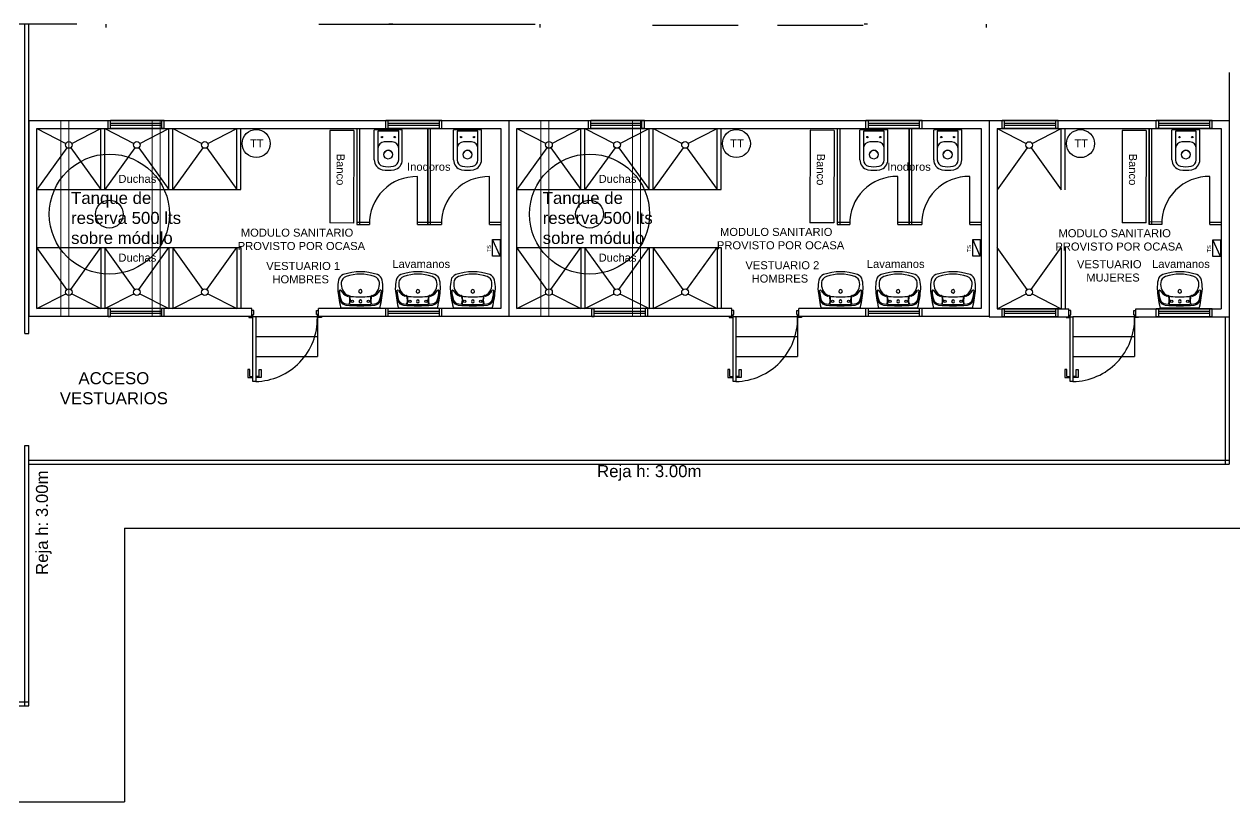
# Model space of a CAD drawing. Header units: millimetres. Extents: x 64 to 660, y 33 to 427.
# Drawn here: x 426.51 to 441.63, y 402.09 to 411.8 of the extents above; entities that cross this region are included whole.
import ezdxf

# ---------------------------------------------------------------- set-up
doc = ezdxf.new("R2010")
doc.units = ezdxf.units.MM
doc.layers.add('Equipamientos OCASA', color=10, linetype='Continuous')
doc.layers.add('IE_Unifilar', color=7, linetype='Continuous', lineweight=20)
doc.styles.add('ARIAL', font='arial.ttf')

# ---------------------------------------------------------------- blocks, each defined once
blk = doc.blocks.new('SS')
at = {"layer": 'Equipamientos OCASA', "color": 252}
for p, q in [((7150.178263, 1860.824726), (7150.178254, 1861.006726)), ((7150.525254, 1861.009742), (7150.181254, 1861.009726)), ((7150.223255, 1860.992728), (7150.223272, 1860.634738)), ((7150.481255, 1860.99474), (7150.225255, 1860.994728)), ((7150.483272, 1860.63475), (7150.483255, 1860.99274)), ((7150.528263, 1860.824742), (7150.528254, 1861.006742)), ((7150.178272, 1860.634736), (7150.178263, 1860.824726)), ((7150.403261, 1860.859736), (7150.303261, 1860.859732)), ((7150.528272, 1860.634752), (7150.528263, 1860.824742))]:
    blk.add_line(p, q, dxfattribs=at)
for centre, radius in [((7150.273258, 1860.91973), 0.0085), ((7150.433258, 1860.919738), 0.0085), ((7150.352231, 1860.700677), 0.055)]:
    blk.add_circle(centre, radius, dxfattribs=at)
for centre, radius, start, end in [((7150.181254, 1861.006726), 0.003, 90.002656, 180.002656), ((7150.225255, 1860.992728), 0.002, 90.002656, 180.002656), ((7150.481255, 1860.99274), 0.002, 0.002656, 90.002656), ((7150.525254, 1861.006742), 0.003, 0.002656, 90.002656), ((7150.303265, 1860.779732), 0.08, 90.002656, 180.002656), ((7150.355908, 1860.698031), 0.057763, 92.621916, 168.396716), ((7150.350629, 1860.698031), 0.057763, 11.608596, 87.383396), ((7150.403265, 1860.779736), 0.08, 0.002656, 90.002656), ((7150.303272, 1860.634742), 0.125, 180.002656, 258.558503), ((7150.303272, 1860.634742), 0.08, 180.002656, 258.558503), ((7150.373669, 1860.699726), 0.075003, 172.396875, 172.746659), ((7150.332868, 1860.699724), 0.075003, 7.258653, 7.608437), ((7150.403272, 1860.634746), 0.08, 281.446809, 0.002656), ((7150.403272, 1860.634746), 0.125, 281.446809, 0.002656), ((7150.35326, 1860.881734), 0.377, 258.558503, 281.446809), ((7150.35326, 1860.881734), 0.332, 258.558503, 281.446809)]:
    blk.add_arc(centre, radius, start, end, dxfattribs=at)
blk = doc.blocks.new('ddwq')
at = {"layer": 'Equipamientos OCASA', "color": 252}
blk.add_line((8196.797676, 1858.808873), (8197.272851, 1858.808873), dxfattribs=at)
blk.add_lwpolyline([(8196.821736, 1859.222202, 0.264015), (8196.763524, 1859.155075, 0.049575), (8196.752763, 1859.046811, 0.038872), (8196.787938, 1858.8166, 0.348533), (8196.797676, 1858.808873), (8197.272851, 1858.808873, 0.348533), (8197.282589, 1858.8166, 0.038872), (8197.317763, 1859.046811, 0.049575), (8197.307003, 1859.155075, 0.264015), (8197.248791, 1859.222202, 0.171738), (8196.821736, 1859.222202)], format="xyb", dxfattribs=at)
for centre in [(8196.935263, 1858.888873), (8197.135263, 1858.888873)]:
    blk.add_circle(centre, 0.014798, dxfattribs=at)
for centre, radius, start, end in [((8197.035263, 1858.618873), 0.64, 70.510363, 109.489637), ((8197.035263, 1858.678873), 0.55, 71.166079, 108.833921), ((8197.302763, 1859.046811), 0.55, 168.647524, 180), ((8196.851763, 1859.137359), 0.09, 109.489637, 168.647525), ((8196.977263, 1859.10615), 0.180861, 174.88905, 203.439443), ((8196.886763, 1859.114244), 0.09, 108.833919, 174.889051), ((8197.183763, 1859.114244), 0.09, 5.110949, 71.166081), ((8197.218763, 1859.137359), 0.09, 11.352475, 70.510363), ((8197.093263, 1859.10615), 0.180861, 336.560557, 5.11095), ((8196.767763, 1859.046811), 0.55, 0, 11.352476), ((8198.248668, 1859.157583), 1.5, 184.235026, 193.139446), ((8197.212475, 1859.038617), 0.45, 182.549214, 198.337609), ((8196.782874, 1859.020091), 0.01, 32.584556, 182.46928), ((8197.212475, 1859.038617), 0.44, 182.46928, 196.443162), ((8196.916183, 1859.108569), 0.15, 213.638262, 259.246789), ((8196.91736, 1859.086526), 0.14, 206.063884, 250.998289), ((8196.939774, 1859.089896), 0.14, 203.439443, 245.333981), ((8196.874766, 1858.962836), 0.009181, 250.998289, 322.205255), ((8196.890806, 1858.950396), 0.011118, 20.44958, 142.205255), ((8196.898109, 1858.953246), 0.002721, 111.238821, 200.496105), ((8196.760676, 1858.901873), 0.144, 343.830698, 20.496098), ((8196.939774, 1859.089896), 0.14, 253.795654, 262.782053), ((8196.760676, 1858.901873), 0.15, 344.34323, 20.449584), ((8197.035263, 1859.843873), 0.9, 262.782053, 277.217947), ((8197.035263, 1859.013873), 0.023, 90, 270), ((8197.035263, 1859.013873), 0.023, 270, 90), ((8197.130753, 1859.089896), 0.14, 277.217947, 286.204346), ((8197.309851, 1858.901873), 0.15, 159.550416, 195.65677), ((8197.309851, 1858.901873), 0.144, 159.503902, 196.169302), ((8197.179721, 1858.950396), 0.011118, 37.794745, 159.55042), ((8197.172418, 1858.953246), 0.002721, 339.503895, 68.761179), ((8197.154344, 1859.108569), 0.15, 280.753211, 326.361738), ((8197.195761, 1858.962836), 0.009181, 217.794745, 289.001711), ((8197.130753, 1859.089896), 0.14, 294.666019, 336.560557), ((8197.153167, 1859.086526), 0.14, 289.001711, 333.936116), ((8197.287653, 1859.020091), 0.01, 357.53072, 147.415444), ((8196.858052, 1859.038617), 0.44, 343.556838, 357.53072), ((8195.821859, 1859.157583), 1.5, 346.860554, 355.764974), ((8196.858052, 1859.038617), 0.45, 341.662391, 357.450786), ((8196.861263, 1858.92221), 0.08, 198.33761, 264.513893), ((8196.797676, 1858.818873), 0.01, 193.139446, 270), ((8196.867198, 1858.936714), 0.08, 196.443162, 264.657397), ((8197.035263, 1860.733873), 1.9, 264.513893, 275.486107), ((8197.035263, 1860.733873), 1.885, 264.657397, 275.342603), ((8196.889376, 1858.864557), 0.01, 265.53749, 343.830698), ((8196.895482, 1858.864091), 0.01, 265.72462, 344.34323), ((8197.035263, 1858.888873), 0.0175, 90, 270), ((8197.035263, 1858.888873), 0.0175, 270, 90), ((8197.175045, 1858.864091), 0.01, 195.65677, 274.27538), ((8197.181151, 1858.864557), 0.01, 196.169302, 274.46251), ((8197.203329, 1858.936714), 0.08, 275.342603, 343.556838), ((8197.209263, 1858.92221), 0.08, 275.486107, 341.66239), ((8197.272851, 1858.818873), 0.01, 270, 346.860554)]:
    blk.add_arc(centre, radius, start, end, dxfattribs=at)

msp = doc.modelspace()

# ---------------------------------------------------------------- linework, layer by layer
at = {"linetype": 'Continuous'}
for p, q in [((427.162, 411.801), (413.178, 411.801)), ((427.527, 411.801), (427.527, 411.761)), ((430.187, 411.801), (432.887, 411.801)), ((430.192, 411.801), (432.892, 411.801)), ((431.101, 411.801), (431.061, 411.801)), ((431.106, 411.801), (431.066, 411.801)), ((431.111, 411.801), (431.071, 411.801)), ((432.947, 411.801, 0), (432.947, 411.761, 0)), ((437.043, 411.801, 0.002), (437.003, 411.801, 0.002)), ((438.527, 411.801), (438.527, 411.761))]:
    msp.add_line(p, q, dxfattribs=at)
for p, q in [((434.358, 411.788, 0), (435.427, 411.788, 0)), ((435.918, 411.788, 0.002), (436.987, 411.788, 0.002))]:
    msp.add_line(p, q)
at = {"layer": 'Equipamientos OCASA', "color": 160}
for p, q in [((426.513, 407.94, 0.002), (426.513, 411.801, 0.002)), ((426.563, 407.94, 0.002), (426.563, 411.801, 0.002)), ((441.513, 408.148, 0.002), (441.513, 406.307, 0.002)), ((441.563, 408.148, 0.002), (441.563, 406.307, 0.002)), ((426.513, 407.94, 0.002), (426.563, 407.94, 0.002)), ((426.513, 403.29, 0.001), (426.513, 406.539, 0.002)), ((426.513, 406.539, 0.002), (426.563, 406.539, 0.002)), ((426.563, 403.29, 0.001), (426.563, 406.539, 0.002)), ((426.563, 406.357, 0.002), (441.563, 406.357, 0.001)), ((426.563, 406.307, 0.001), (441.563, 406.308, 0.002)), ((414.62, 403.34, 0.001), (426.563, 403.34, 0)), ((414.62, 403.29, 0.001), (426.563, 403.29, 0))]:
    msp.add_line(p, q, dxfattribs=at)
at = {"layer": 'Equipamientos OCASA', "color": 252}
for p, q in [((441.563, 411.2, 0.002), (441.563, 406.307, 0.002)), ((426.663, 410.498, 0.002), (427.026, 410.312, 0.002)), ((427.1, 410.312, 0.002), (427.463, 410.498, 0.002)), ((427.463, 409.735, 0.002), (427.463, 410.498, 0.002)), ((427.513, 409.735, 0.002), (427.513, 410.498, 0.002)), ((427.513, 410.498, 0.002), (427.876, 410.312, 0.002)), ((427.95, 410.312, 0.002), (428.313, 410.498, 0.002)), ((428.313, 409.735, 0.002), (428.313, 410.498, 0.002)), ((428.363, 409.735, 0.002), (428.363, 410.498, 0.002)), ((428.363, 410.498, 0.002), (428.726, 410.312, 0.002)), ((428.8, 410.312, 0.002), (429.163, 410.498, 0.002)), ((429.163, 409.735, 0.002), (429.163, 410.498, 0.002)), ((429.213, 409.735, 0.002), (429.213, 410.498, 0.002)), ((430.326, 410.475, 0.003), (430.323, 409.319, 0.003)), ((430.626, 410.474, 0.003), (430.326, 410.475, 0.003)), ((430.626, 410.474, 0.003), (430.622, 409.318, 0.003)), ((430.663, 410.498, 0.002), (430.663, 409.298, 0.002)), ((430.696, 410.498, 0.002), (430.696, 409.298, 0.002)), ((431.548, 409.299, 0.002), (431.548, 410.499, 0.002)), ((431.548, 410.499, 0.002), (431.548, 409.299, 0.002)), ((431.578, 410.498, 0.002), (431.578, 409.298, 0.002)), ((432.663, 410.498, 0.002), (433.026, 410.312, 0.002)), ((433.1, 410.312, 0.002), (433.463, 410.498, 0.002)), ((433.463, 409.735, 0.002), (433.463, 410.498, 0.002)), ((433.513, 409.735, 0.002), (433.513, 410.498, 0.002)), ((433.513, 410.498, 0.002), (433.876, 410.312, 0.002)), ((433.95, 410.312, 0.002), (434.313, 410.498, 0.002)), ((434.313, 409.735, 0.002), (434.313, 410.498, 0.002)), ((434.363, 409.735, 0.002), (434.363, 410.498, 0.002)), ((434.363, 410.498, 0.002), (434.726, 410.312, 0.002)), ((434.8, 410.312, 0.002), (435.163, 410.498, 0.002)), ((435.163, 409.735, 0.002), (435.163, 410.498, 0.002)), ((435.213, 409.735, 0.002), (435.213, 410.498, 0.002)), ((436.326, 410.476, 0.003), (436.323, 409.32, 0.003)), ((436.626, 410.475, 0.003), (436.326, 410.476, 0.003)), ((436.626, 410.475, 0.003), (436.622, 409.319, 0.003)), ((436.663, 410.499, 0.002), (436.663, 409.299, 0.002)), ((436.696, 410.498, 0.002), (436.696, 409.298, 0.002)), ((437.563, 409.299, 0.002), (437.563, 410.499, 0.002)), ((437.563, 410.499, 0.002), (437.563, 409.299, 0.002)), ((437.593, 410.498, 0.002), (437.593, 409.298, 0.002)), ((438.663, 410.497, 0.002), (439.026, 410.311, 0.002)), ((439.1, 410.311, 0.002), (439.463, 410.497, 0.002)), ((439.463, 409.734, 0.002), (439.463, 410.497, 0.002)), ((439.513, 409.734, 0.002), (439.513, 410.497, 0.002)), ((440.226, 410.475, 0.003), (440.223, 409.319, 0.003)), ((440.526, 410.474, 0.003), (440.226, 410.475, 0.003)), ((440.526, 410.474, 0.003), (440.522, 409.319, 0.003)), ((440.563, 409.298, 0.002), (440.563, 410.498, 0.002)), ((440.563, 410.498, 0.002), (440.563, 409.298, 0.002)), ((440.593, 410.498, 0.002), (440.593, 409.298, 0.002)), ((427.038, 410.259, 0.002), (426.663, 409.735, 0.002)), ((427.087, 410.259, 0.002), (427.463, 409.735, 0.002)), ((427.888, 410.259, 0.002), (427.513, 409.735, 0.002)), ((427.937, 410.259, 0.002), (428.313, 409.735, 0.002)), ((428.738, 410.259, 0.002), (428.363, 409.735, 0.002)), ((428.787, 410.259, 0.002), (429.163, 409.735, 0.002)), ((433.038, 410.259, 0.002), (432.663, 409.735, 0.002)), ((433.087, 410.259, 0.002), (433.463, 409.735, 0.002)), ((433.888, 410.259, 0.002), (433.513, 409.735, 0.002)), ((433.937, 410.259, 0.002), (434.313, 409.735, 0.002)), ((434.738, 410.259, 0.002), (434.363, 409.735, 0.002)), ((434.787, 410.259, 0.002), (435.163, 409.735, 0.002)), ((439.038, 410.258, 0.002), (438.663, 409.734, 0.002)), ((439.087, 410.258, 0.002), (439.463, 409.734, 0.002)), ((431.42, 409.298, 0.002), (431.42, 409.898, 0.002)), ((432.32, 409.298, 0.002), (432.32, 409.898, 0.002)), ((437.42, 409.299, 0.002), (437.42, 409.899, 0.002)), ((438.32, 409.299, 0.002), (438.32, 409.899, 0.002)), ((441.32, 409.298, 0.002), (441.32, 409.898, 0.002)), ((426.663, 409.735, 0.002), (429.213, 409.735, 0.002)), ((432.663, 409.735, 0.002), (435.213, 409.735, 0.002)), ((430.623, 409.318, 0.003), (430.323, 409.319, 0.003)), ((430.663, 409.328, 0.002), (430.82, 409.328, 0.002)), ((430.663, 409.298, 0.002), (430.82, 409.298, 0.002)), ((431.42, 409.328, 0.002), (431.72, 409.328, 0.002)), ((431.42, 409.298, 0.002), (431.563, 409.298, 0.002)), ((431.42, 409.298, 0.002), (431.72, 409.298, 0.002)), ((432.32, 409.328, 0.002), (432.463, 409.328, 0.002)), ((432.32, 409.298, 0.002), (432.463, 409.298, 0.002)), ((432.32, 409.298, 0.002), (432.463, 409.298, 0.002)), ((436.623, 409.319, 0.003), (436.323, 409.32, 0.003)), ((436.663, 409.328, 0.002), (436.82, 409.328, 0.002)), ((436.663, 409.299, 0.002), (436.82, 409.299, 0.002)), ((437.42, 409.328, 0.002), (437.72, 409.328, 0.002)), ((437.42, 409.299, 0.002), (437.72, 409.299, 0.002)), ((438.32, 409.328, 0.002), (438.463, 409.328, 0.002)), ((438.32, 409.299, 0.002), (438.463, 409.299, 0.002)), ((440.523, 409.319, 0.003), (440.223, 409.319, 0.003)), ((440.719, 409.331, 0.002), (440.562, 409.328, 0.002)), ((440.72, 409.301, 0.002), (440.563, 409.298, 0.002)), ((441.32, 409.328, 0.002), (441.463, 409.328, 0.002)), ((441.32, 409.298, 0.002), (441.463, 409.298, 0.002)), ((426.663, 409.013, 0.002), (429.213, 409.013, 0.002)), ((427.038, 408.488, 0.002), (426.663, 409.013, 0.002)), ((427.087, 408.488, 0.002), (427.463, 409.013, 0.002)), ((427.463, 409.013, 0.002), (427.463, 408.249, 0.002)), ((427.513, 409.013, 0.002), (427.513, 408.249, 0.002)), ((427.888, 408.488, 0.002), (427.513, 409.013, 0.002)), ((427.937, 408.488, 0.002), (428.313, 409.013, 0.002)), ((428.313, 409.013, 0.002), (428.313, 408.249, 0.002)), ((428.363, 409.013, 0.002), (428.363, 408.249, 0.002)), ((428.738, 408.488, 0.002), (428.363, 409.013, 0.002)), ((428.787, 408.488, 0.002), (429.163, 409.013, 0.002)), ((429.163, 409.013, 0.002), (429.163, 408.249, 0.002)), ((429.213, 409.013, 0.002), (429.213, 408.249, 0.002)), ((432.452, 408.904, 0.002), (432.359, 409.111, 0.002)), ((432.663, 409.013, 0.002), (435.213, 409.013, 0.002)), ((433.038, 408.488, 0.002), (432.663, 409.013, 0.002)), ((433.087, 408.488, 0.002), (433.463, 409.013, 0.002)), ((433.463, 409.013, 0.002), (433.463, 408.249, 0.002)), ((433.513, 409.013, 0.002), (433.513, 408.249, 0.002)), ((433.888, 408.488, 0.002), (433.513, 409.013, 0.002)), ((433.937, 408.488, 0.002), (434.313, 409.013, 0.002)), ((434.313, 409.013, 0.002), (434.313, 408.249, 0.002)), ((434.363, 409.013, 0.002), (434.363, 408.249, 0.002)), ((434.738, 408.488, 0.002), (434.363, 409.013, 0.002)), ((434.787, 408.488, 0.002), (435.163, 409.013, 0.002)), ((435.163, 409.013, 0.002), (435.163, 408.249, 0.002)), ((435.213, 409.013, 0.002), (435.213, 408.249, 0.002)), ((438.452, 408.904, 0.002), (438.359, 409.111, 0.002)), ((439.038, 408.487, 0.002), (438.663, 409.012, 0.002)), ((439.087, 408.487, 0.002), (439.463, 409.012, 0.002)), ((439.463, 409.012, 0.002), (439.463, 408.248, 0.002)), ((439.513, 409.012, 0.002), (439.513, 408.248, 0.002)), ((441.452, 408.902, 0.002), (441.359, 409.11, 0.002)), ((426.663, 408.249, 0.002), (427.026, 408.435, 0.002)), ((427.1, 408.435, 0.002), (427.463, 408.249, 0.002)), ((427.513, 408.249, 0.002), (427.876, 408.435, 0.002)), ((427.95, 408.435, 0.002), (428.313, 408.249, 0.002)), ((428.363, 408.249, 0.002), (428.726, 408.435, 0.002)), ((428.8, 408.435, 0.002), (429.163, 408.249, 0.002)), ((432.663, 408.249, 0.002), (433.026, 408.435, 0.002)), ((433.1, 408.435, 0.002), (433.463, 408.249, 0.002)), ((433.513, 408.249, 0.002), (433.876, 408.435, 0.002)), ((433.95, 408.435, 0.002), (434.313, 408.249, 0.002)), ((434.363, 408.249, 0.002), (434.726, 408.435, 0.002)), ((434.8, 408.435, 0.002), (435.163, 408.249, 0.002)), ((438.663, 408.248, 0.002), (439.026, 408.434, 0.002)), ((439.1, 408.434, 0.002), (439.463, 408.248, 0.002)), ((429.399, 408.149, 0.002), (430.169, 408.149, 0.002)), ((430.169, 408.157, 0.002), (430.169, 407.649, 0.002)), ((435.399, 408.149, 0.002), (436.169, 408.149, 0.002)), ((436.169, 408.157, 0.002), (436.169, 407.649, 0.002)), ((439.61, 408.15, 0.002), (440.38, 408.15, 0.002)), ((440.38, 408.157, 0.002), (440.38, 407.65, 0.002)), ((429.399, 407.899, 0.002), (430.169, 407.899, 0.002)), ((435.399, 407.899, 0.002), (436.169, 407.899, 0.002)), ((439.61, 407.9, 0.002), (440.38, 407.9, 0.002)), ((429.399, 407.649, 0.002), (430.169, 407.649, 0.002)), ((435.399, 407.649, 0.002), (436.169, 407.649, 0.002)), ((439.61, 407.65, 0.002), (440.38, 407.65, 0.002)), ((438.943, 406.307, 0), (441.563, 406.307, 0.002)), ((427.759, 405.507, 0.001), (427.759, 402.09, 0.001)), ((427.759, 405.507, 0.001), (442.843, 405.507, 0.001)), ((415.87, 402.09, 0.001), (427.759, 402.09, 0))]:
    msp.add_line(p, q, dxfattribs=at)
at = {"layer": 'Equipamientos OCASA'}
for p, q in [((426.563, 410.598, 0.002), (426.563, 408.198, 0.002)), ((426.563, 410.598, 0.002), (432.563, 410.598, 0.002)), ((426.563, 410.598, 0.002), (426.563, 408.149, 0.002)), ((427.555, 410.498, 0.002), (427.555, 410.598, 0.002)), ((427.555, 410.598, 0.002), (427.585, 410.598, 0.002)), ((427.585, 410.498, 0.002), (427.585, 410.598, 0.002)), ((428.225, 410.598, 0.002), (427.585, 410.598, 0.002)), ((428.225, 410.562, 0.002), (427.585, 410.562, 0.002)), ((428.225, 410.537, 0.002), (427.585, 410.537, 0.002)), ((428.225, 410.498, 0.002), (428.225, 410.598, 0.002)), ((428.255, 410.598, 0.002), (428.225, 410.598, 0.002)), ((428.255, 410.498, 0.002), (428.255, 410.598, 0.002)), ((431.024, 410.498, 0.002), (431.024, 410.598, 0.002)), ((431.054, 410.598, 0.002), (431.024, 410.598, 0.002)), ((431.694, 410.598, 0.002), (431.054, 410.598, 0.002)), ((431.054, 410.498, 0.002), (431.054, 410.598, 0.002)), ((431.694, 410.562, 0.002), (431.054, 410.562, 0.002)), ((431.694, 410.538, 0.002), (431.054, 410.538, 0.002)), ((431.694, 410.498, 0.002), (431.694, 410.598, 0.002)), ((431.724, 410.598, 0.002), (431.694, 410.598, 0.002)), ((431.724, 410.498, 0.002), (431.724, 410.598, 0.002)), ((432.563, 410.598, 0.002), (438.563, 410.599, 0.002)), ((432.563, 410.598, 0.002), (432.563, 408.149, 0.002)), ((432.563, 410.598, 0.002), (432.563, 408.149, 0.002)), ((433.555, 410.498, 0.002), (433.555, 410.598, 0.002)), ((433.555, 410.598, 0.002), (433.585, 410.598, 0.002)), ((433.585, 410.498, 0.002), (433.585, 410.598, 0.002)), ((434.225, 410.598, 0.002), (433.585, 410.598, 0.002)), ((434.225, 410.562, 0.002), (433.585, 410.562, 0.002)), ((434.225, 410.537, 0.002), (433.585, 410.537, 0.002)), ((434.225, 410.498, 0.002), (434.225, 410.598, 0.002)), ((434.255, 410.598, 0.002), (434.225, 410.598, 0.002)), ((434.255, 410.498, 0.002), (434.255, 410.598, 0.002)), ((437.024, 410.499, 0.002), (437.024, 410.599, 0.002)), ((437.054, 410.599, 0.002), (437.024, 410.599, 0.002)), ((437.694, 410.599, 0.002), (437.054, 410.599, 0.002)), ((437.054, 410.499, 0.002), (437.054, 410.599, 0.002)), ((437.694, 410.563, 0.002), (437.054, 410.563, 0.002)), ((437.694, 410.538, 0.002), (437.054, 410.538, 0.002)), ((437.694, 410.499, 0.002), (437.694, 410.599, 0.002)), ((437.724, 410.599, 0.002), (437.694, 410.599, 0.002)), ((437.724, 410.499, 0.002), (437.724, 410.599, 0.002)), ((438.563, 410.599, 0.002), (438.563, 408.15, 0.002)), ((438.563, 410.598, 0.002), (441.563, 410.598, 0.002)), ((438.563, 410.598, 0.002), (438.563, 408.148, 0.002)), ((438.724, 410.498, 0.002), (438.724, 410.598, 0.002)), ((438.754, 410.598, 0.002), (438.724, 410.598, 0.002)), ((439.394, 410.598, 0.002), (438.754, 410.598, 0.002)), ((438.754, 410.498, 0.002), (438.754, 410.598, 0.002)), ((439.394, 410.563, 0.002), (438.754, 410.563, 0.002)), ((439.394, 410.538, 0.002), (438.754, 410.538, 0.002)), ((439.394, 410.498, 0.002), (439.394, 410.598, 0.002)), ((439.424, 410.598, 0.002), (439.394, 410.598, 0.002)), ((439.424, 410.498, 0.002), (439.424, 410.598, 0.002)), ((440.651, 410.498, 0.002), (440.651, 410.598, 0.002)), ((440.681, 410.598, 0.002), (440.651, 410.598, 0.002)), ((441.321, 410.598, 0.002), (440.681, 410.598, 0.002)), ((440.681, 410.498, 0.002), (440.681, 410.598, 0.002)), ((441.321, 410.563, 0.002), (440.681, 410.563, 0.002)), ((441.321, 410.538, 0.002), (440.681, 410.538, 0.002)), ((441.321, 410.498, 0.002), (441.321, 410.598, 0.002)), ((441.351, 410.598, 0.002), (441.321, 410.598, 0.002)), ((441.351, 410.498, 0.002), (441.351, 410.598, 0.002)), ((441.563, 410.598, 0.002), (441.563, 408.148, 0.002)), ((426.663, 408.249, 0.002), (426.663, 410.498, 0.002)), ((426.663, 410.498, 0.002), (432.463, 410.498, 0.002)), ((427.555, 410.498, 0.002), (427.585, 410.498, 0.002)), ((428.225, 410.498, 0.002), (427.585, 410.498, 0.002)), ((428.255, 410.498, 0.002), (428.225, 410.498, 0.002)), ((431.694, 410.498, 0.002), (431.054, 410.498, 0.002)), ((432.463, 410.498, 0.002), (432.463, 408.249, 0.002)), ((432.663, 410.498, 0.002), (438.463, 410.499, 0.002)), ((432.663, 408.249, 0.002), (432.663, 410.498, 0.002)), ((433.555, 410.498, 0.002), (433.585, 410.498, 0.002)), ((434.225, 410.498, 0.002), (433.585, 410.498, 0.002)), ((434.255, 410.498, 0.002), (434.225, 410.498, 0.002)), ((437.694, 410.499, 0.002), (437.054, 410.499, 0.002)), ((438.463, 410.499, 0.002), (438.463, 408.25, 0.002)), ((438.663, 410.498, 0.002), (441.463, 410.498, 0.002)), ((438.663, 410.498, 0.002), (438.663, 408.248, 0.002)), ((438.754, 410.498, 0.002), (438.724, 410.498, 0.002)), ((439.394, 410.498, 0.002), (438.754, 410.498, 0.002)), ((439.424, 410.498, 0.002), (439.394, 410.498, 0.002)), ((440.681, 410.498, 0.002), (440.651, 410.498, 0.002)), ((441.321, 410.498, 0.002), (440.681, 410.498, 0.002)), ((441.351, 410.498, 0.002), (441.321, 410.498, 0.002)), ((441.463, 410.498, 0.002), (441.463, 408.248, 0.002)), ((426.563, 408.249, 0.002), (426.563, 408.249, 0.002)), ((429.349, 408.249, 0.002), (426.663, 408.249, 0.002)), ((427.555, 408.149, 0.002), (427.555, 408.249, 0.002)), ((427.555, 408.249, 0.002), (427.585, 408.249, 0.002)), ((427.585, 408.149, 0.002), (427.585, 408.249, 0.002)), ((428.225, 408.249, 0.002), (427.585, 408.249, 0.002)), ((428.225, 408.149, 0.002), (428.225, 408.249, 0.002)), ((428.255, 408.249, 0.002), (428.225, 408.249, 0.002)), ((428.255, 408.149, 0.002), (428.255, 408.249, 0.002)), ((429.349, 408.149, 0.002), (429.349, 408.249, 0.002)), ((432.463, 408.249, 0.002), (430.184, 408.249, 0.002)), ((430.184, 408.149, 0.002), (430.184, 408.249, 0.002)), ((431.024, 408.149, 0.002), (431.024, 408.249, 0.002)), ((431.054, 408.249, 0.002), (431.024, 408.249, 0.002)), ((431.694, 408.249, 0.002), (431.054, 408.249, 0.002)), ((431.054, 408.149, 0.002), (431.054, 408.249, 0.002)), ((431.694, 408.149, 0.002), (431.694, 408.249, 0.002)), ((431.724, 408.249, 0.002), (431.694, 408.249, 0.002)), ((431.724, 408.149, 0.002), (431.724, 408.249, 0.002)), ((432.563, 408.249, 0.002), (432.563, 408.249, 0.002)), ((435.349, 408.249, 0.002), (432.663, 408.249, 0.002)), ((433.599, 408.149, 0.002), (433.599, 408.249, 0.002)), ((433.599, 408.249, 0.002), (433.629, 408.249, 0.002)), ((433.629, 408.149, 0.002), (433.629, 408.249, 0.002)), ((434.269, 408.249, 0.002), (433.629, 408.249, 0.002)), ((434.269, 408.149, 0.002), (434.269, 408.249, 0.002)), ((434.299, 408.249, 0.002), (434.269, 408.249, 0.002)), ((434.299, 408.149, 0.002), (434.299, 408.249, 0.002)), ((435.349, 408.149, 0.002), (435.349, 408.249, 0.002)), ((438.463, 408.25, 0.002), (436.184, 408.25, 0.002)), ((436.184, 408.15, 0.002), (436.184, 408.25, 0.002)), ((437.024, 408.149, 0.002), (437.024, 408.249, 0.002)), ((437.054, 408.249, 0.002), (437.024, 408.249, 0.002)), ((437.694, 408.249, 0.002), (437.054, 408.249, 0.002)), ((437.054, 408.149, 0.002), (437.054, 408.249, 0.002)), ((437.694, 408.149, 0.002), (437.694, 408.249, 0.002)), ((437.724, 408.249, 0.002), (437.694, 408.249, 0.002)), ((437.724, 408.149, 0.002), (437.724, 408.249, 0.002)), ((438.663, 408.248, 0.002), (439.56, 408.248, 0.002)), ((438.724, 408.148, 0.002), (438.724, 408.248, 0.002)), ((438.754, 408.248, 0.002), (438.724, 408.248, 0.002)), ((439.394, 408.248, 0.002), (438.754, 408.248, 0.002)), ((438.754, 408.148, 0.002), (438.754, 408.248, 0.002)), ((439.394, 408.148, 0.002), (439.394, 408.248, 0.002)), ((439.424, 408.248, 0.002), (439.394, 408.248, 0.002)), ((439.424, 408.148, 0.002), (439.424, 408.248, 0.002)), ((439.56, 408.148, 0.002), (439.56, 408.248, 0.002)), ((440.394, 408.248, 0.002), (441.463, 408.248, 0.002)), ((440.394, 408.148, 0.002), (440.394, 408.248, 0.002)), ((440.651, 408.148, 0.002), (440.651, 408.248, 0.002)), ((440.681, 408.248, 0.002), (440.651, 408.248, 0.002)), ((441.321, 408.248, 0.002), (440.681, 408.248, 0.002)), ((440.681, 408.148, 0.002), (440.681, 408.248, 0.002)), ((441.321, 408.148, 0.002), (441.321, 408.248, 0.002)), ((441.351, 408.248, 0.002), (441.321, 408.248, 0.002)), ((441.351, 408.148, 0.002), (441.351, 408.248, 0.002)), ((429.349, 408.149, 0.002), (426.563, 408.149, 0.002)), ((427.555, 408.149, 0.002), (427.585, 408.149, 0.002)), ((428.225, 408.213, 0.002), (427.585, 408.213, 0.002)), ((428.225, 408.188, 0.002), (427.585, 408.188, 0.002)), ((428.225, 408.149, 0.002), (427.585, 408.149, 0.002)), ((428.255, 408.149, 0.002), (428.225, 408.149, 0.002)), ((429.364, 408.149, 0.002), (429.399, 408.149, 0.002)), ((429.364, 407.339, 0.002), (429.364, 408.149, 0.002)), ((429.399, 408.149, 0.002), (429.399, 407.339, 0.002)), ((432.563, 408.149, 0.002), (430.186, 408.149, 0.002)), ((431.694, 408.214, 0.002), (431.054, 408.213, 0.002)), ((431.694, 408.189, 0.002), (431.054, 408.189, 0.002)), ((431.694, 408.149, 0.002), (431.054, 408.149, 0.002)), ((435.349, 408.149, 0.002), (432.563, 408.149, 0.002)), ((433.599, 408.149, 0.002), (433.629, 408.149, 0.002)), ((434.269, 408.214, 0.002), (433.629, 408.214, 0.002)), ((434.269, 408.189, 0.002), (433.629, 408.189, 0.002)), ((434.269, 408.149, 0.002), (433.629, 408.149, 0.002)), ((434.299, 408.149, 0.002), (434.269, 408.149, 0.002)), ((435.364, 408.149, 0.002), (435.399, 408.149, 0.002)), ((435.364, 407.34, 0.002), (435.364, 408.149, 0.002)), ((435.399, 408.149, 0.002), (435.399, 407.34, 0.002)), ((438.563, 408.15, 0.002), (436.186, 408.15, 0.002)), ((437.694, 408.214, 0.002), (437.054, 408.213, 0.002)), ((437.694, 408.189, 0.002), (437.054, 408.189, 0.002)), ((437.694, 408.149, 0.002), (437.054, 408.149, 0.002)), ((438.563, 408.148, 0.002), (439.562, 408.148, 0.002)), ((438.754, 408.148, 0.002), (438.724, 408.148, 0.002)), ((439.394, 408.213, 0.002), (438.754, 408.213, 0.002)), ((439.394, 408.188, 0.002), (438.754, 408.188, 0.002)), ((439.394, 408.148, 0.002), (438.754, 408.148, 0.002)), ((439.424, 408.148, 0.002), (439.394, 408.148, 0.002)), ((439.574, 408.148, 0.002), (439.61, 408.148, 0.002)), ((439.575, 407.338, 0.002), (439.574, 408.148, 0.002)), ((439.61, 408.148, 0.002), (439.61, 407.338, 0.002)), ((440.394, 408.148, 0.002), (441.563, 408.148, 0.002)), ((440.681, 408.148, 0.002), (440.651, 408.148, 0.002)), ((441.321, 408.213, 0.002), (440.681, 408.213, 0.002)), ((441.321, 408.188, 0.002), (440.681, 408.188, 0.002)), ((441.321, 408.148, 0.002), (440.681, 408.148, 0.002)), ((441.351, 408.148, 0.002), (441.321, 408.148, 0.002)), ((429.299, 407.49, 0.002), (429.299, 407.39, 0.002)), ((429.324, 407.49, 0.002), (429.299, 407.49, 0.002)), ((429.324, 407.402, 0.002), (429.324, 407.49, 0.002)), ((429.44, 407.49, 0.002), (429.465, 407.49, 0.002)), ((429.44, 407.402, 0.002), (429.44, 407.49, 0.002)), ((429.465, 407.49, 0.002), (429.465, 407.39, 0.002)), ((435.299, 407.49, 0.002), (435.299, 407.39, 0.002)), ((435.324, 407.49, 0.002), (435.299, 407.49, 0.002)), ((435.324, 407.402, 0.002), (435.324, 407.49, 0.002)), ((435.44, 407.49, 0.002), (435.465, 407.49, 0.002)), ((435.44, 407.402, 0.002), (435.44, 407.49, 0.002)), ((435.465, 407.49, 0.002), (435.465, 407.39, 0.002)), ((439.509, 407.489, 0.002), (439.509, 407.389, 0.002)), ((439.534, 407.489, 0.002), (439.509, 407.489, 0.002)), ((439.534, 407.401, 0.002), (439.534, 407.489, 0.002)), ((439.65, 407.489, 0.002), (439.675, 407.489, 0.002)), ((439.65, 407.401, 0.002), (439.65, 407.489, 0.002)), ((439.675, 407.489, 0.002), (439.675, 407.389, 0.002)), ((429.299, 407.39, 0.002), (429.364, 407.39, 0.002)), ((429.324, 407.402, 0.002), (429.364, 407.402, 0.002)), ((429.399, 407.339, 0.002), (429.364, 407.339, 0.002)), ((429.44, 407.402, 0.002), (429.399, 407.402, 0.002)), ((429.465, 407.39, 0.002), (429.399, 407.39, 0.002)), ((435.299, 407.39, 0.002), (435.364, 407.39, 0.002)), ((435.324, 407.402, 0.002), (435.364, 407.402, 0.002)), ((435.399, 407.34, 0.002), (435.364, 407.34, 0.002)), ((435.44, 407.402, 0.002), (435.399, 407.402, 0.002)), ((435.465, 407.39, 0.002), (435.399, 407.39, 0.002)), ((439.509, 407.389, 0.002), (439.575, 407.389, 0.002)), ((439.534, 407.401, 0.002), (439.575, 407.401, 0.002)), ((439.61, 407.338, 0.002), (439.575, 407.338, 0.002)), ((439.65, 407.401, 0.002), (439.61, 407.401, 0.002)), ((439.675, 407.389, 0.002), (439.61, 407.389, 0.002))]:
    msp.add_line(p, q, dxfattribs=at)
at = {"layer": 'Equipamientos OCASA', "color": 252, "elevation": 0.002}
for points in [[(432.359, 408.904), (432.359, 409.111), (432.452, 409.111), (432.452, 408.904)], [(438.359, 408.904), (438.359, 409.111), (438.452, 409.111), (438.452, 408.904)], [(441.359, 408.902), (441.359, 409.11), (441.452, 409.11), (441.452, 408.902)]]:
    msp.add_lwpolyline(points, close=True, dxfattribs=at)
at = {"layer": 'Equipamientos OCASA', "elevation": 0.002}
for points in [[(429.314, 408.149), (429.314, 408.139), (429.364, 408.139), (429.364, 408.174), (429.374, 408.174), (429.374, 408.225), (429.349, 408.225)], [(430.22, 408.149), (430.22, 408.139), (430.169, 408.139), (430.169, 408.174), (430.159, 408.174), (430.159, 408.225), (430.184, 408.225)], [(435.314, 408.15), (435.314, 408.139), (435.364, 408.139), (435.364, 408.175), (435.374, 408.175), (435.374, 408.225), (435.349, 408.225)], [(436.22, 408.15), (436.22, 408.139), (436.169, 408.139), (436.169, 408.175), (436.159, 408.175), (436.159, 408.225), (436.184, 408.225)], [(439.524, 408.148), (439.524, 408.138), (439.574, 408.138), (439.574, 408.173), (439.585, 408.173), (439.585, 408.224), (439.56, 408.224)], [(440.43, 408.148), (440.43, 408.138), (440.38, 408.138), (440.38, 408.173), (440.37, 408.173), (440.37, 408.224), (440.394, 408.224)]]:
    msp.add_lwpolyline(points, dxfattribs=at)
at = {"layer": 'Equipamientos OCASA', "color": 252}
for centre, radius in [((429.405, 410.311, 0.002), 0.175), ((435.405, 410.311, 0.002), 0.175), ((439.704, 410.31, 0.002), 0.175), ((427.063, 410.293, 0.002), 0.0417), ((427.913, 410.293, 0.002), 0.0417), ((428.763, 410.293, 0.002), 0.0417), ((433.063, 410.293, 0.002), 0.0417), ((433.913, 410.293, 0.002), 0.0417), ((434.763, 410.293, 0.002), 0.0417), ((439.063, 410.292, 0.002), 0.0417), ((427.063, 408.454, 0.002), 0.0417), ((427.913, 408.454, 0.002), 0.0417), ((428.763, 408.454, 0.002), 0.0417), ((433.063, 408.454, 0.002), 0.0417), ((433.913, 408.454, 0.002), 0.0417), ((434.763, 408.454, 0.002), 0.0417), ((439.063, 408.453, 0.002), 0.0417)]:
    msp.add_circle(centre, radius, dxfattribs=at)
at = {"layer": 'Equipamientos OCASA', "color": 160}
for centre, radius in [((427.57, 409.429), 0.75), ((433.57, 409.429), 0.75), ((427.57, 409.429), 0.174), ((433.57, 409.429), 0.174)]:
    msp.add_circle(centre, radius, dxfattribs=at)
at = {"layer": 'Equipamientos OCASA', "color": 252}
for centre in [(431.406, 409.312, 0.002), (432.306, 409.312, 0.002), (437.406, 409.313, 0.002), (438.306, 409.313, 0.002), (441.306, 409.313, 0.002)]:
    msp.add_arc(centre, 0.586, 88.6163, 181.389, dxfattribs=at)
at = {"layer": 'Equipamientos OCASA'}
for centre in [(429.384, 408.124, 0.002), (435.384, 408.124, 0.002), (439.595, 408.123, 0.002)]:
    msp.add_arc(centre, 0.785, 271.0893, 1.094, dxfattribs=at)
at = {"layer": 'IE_Unifilar'}
for p, q in [((426.962, 410.598, 0.002), (426.962, 408.149, 0.002)), ((427.062, 410.598, 0.002), (427.062, 408.149, 0.002)), ((428.106, 410.598, 0.002), (428.106, 408.149, 0.002)), ((428.206, 410.598, 0.002), (428.206, 408.149, 0.002)), ((432.962, 410.598, 0.002), (432.962, 408.149, 0.002)), ((433.062, 410.598, 0.002), (433.062, 408.149, 0.002)), ((434.106, 410.598, 0.002), (434.106, 408.149, 0.002)), ((434.206, 410.598, 0.002), (434.206, 408.149, 0.002))]:
    msp.add_line(p, q, dxfattribs=at)

# ---------------------------------------------------------------- block references
at = {"layer": 'Equipamientos OCASA', "color": 252}
for name, p in [('SS', (-6719.298, -1450.528, 0.002)), ('SS', (-6718.308, -1450.528, 0.002)), ('SS', (-6713.231, -1450.528, 0.002)), ('SS', (-6712.308, -1450.528, 0.002)), ('SS', (-6709.332, -1450.528, 0.002)), ('ddwq', (-7766.329, -1450.549, 0.002)), ('ddwq', (-7765.61, -1450.549, 0.002)), ('ddwq', (-7764.924, -1450.549, 0.002)), ('ddwq', (-7760.329, -1450.549, 0.002)), ('ddwq', (-7759.61, -1450.549, 0.002)), ('ddwq', (-7758.924, -1450.549, 0.002)), ('ddwq', (-7756.091, -1450.549, 0.002))]:
    msp.add_blockref(name, p, dxfattribs=at)

# ---------------------------------------------------------------- texts
at = {"layer": 'Equipamientos OCASA', "color": 252, "char_height": 0.1, "attachment_point": 1, "style": 'ARIAL'}
for s, width, insert in [('TT', 0.42839, (429.327, 410.363, 0.002)), ('TT', 0.42839, (435.327, 410.363, 0.002)), ('TT', 0.42839, (439.627, 410.362, 0.002)), ('Inodoros', 0.15, (431.29, 410.071, 0.002)), ('Inodoros', 0.15, (437.29, 410.071, 0.002)), ('Duchas', 0.15, (427.683, 409.92, 0.002)), ('Duchas', 0.15, (433.683, 409.92, 0.002)), ('Duchas', 0.15, (427.683, 408.936, 0.002)), ('Lavamanos', 0.15, (431.106, 408.857)), ('Duchas', 0.15, (433.683, 408.936, 0.002)), ('Lavamanos', 0.15, (437.034, 408.857)), ('Lavamanos', 0.15, (440.598, 408.857))]:
    msp.add_mtext_dynamic_manual_height_columns(s, width=width, gutter_width=10, heights=[0], dxfattribs=dict(at, insert=insert))
at = {"layer": 'Equipamientos OCASA', "color": 252, "attachment_point": 1, "style": 'ARIAL'}
for s, width, insert, char_height, rotation in [('Banco', 0.42839, (430.51, 410.184, 0.003), 0.1, 269.835), ('Banco', 0.42839, (436.51, 410.184, 0.003), 0.1, 269.835), ('Banco', 0.42839, (440.41, 410.184, 0.003), 0.1, 269.835), ('TS', 0.17872, (432.287, 408.953, 0.002), 0.05, 90), ('TS', 0.17872, (438.287, 408.953, 0.002), 0.05, 90), ('TS', 0.17872, (441.286, 408.952, 0.002), 0.05, 90)]:
    msp.add_mtext_dynamic_manual_height_columns(s, width=width, gutter_width=10, heights=[0], dxfattribs=dict(at, insert=insert, char_height=char_height, rotation=rotation))
at = {"layer": 'Equipamientos OCASA', "color": 160, "char_height": 0.15, "attachment_point": 1, "style": 'ARIAL'}
for s, insert in [('Tanque de \\Preserva 500 lts \\Psobre módulo  ', (427.092, 409.707, 0.002)), ('Tanque de \\Preserva 500 lts \\Psobre módulo  ', (432.985, 409.707, 0.002)), ('Reja h: 3.00m  \\P  ', (433.664, 406.294, 0.002))]:
    msp.add_mtext_dynamic_manual_height_columns(s, width=2.78753, gutter_width=10, heights=[0], dxfattribs=dict(at, insert=insert))
at = {"layer": 'Equipamientos OCASA', "attachment_point": 1, "style": 'ARIAL'}
for s, width, insert, char_height in [(' MODULO SANITARIO PROVISTO POR OCASA', 2.00487, (429.174, 409.248, 0.001), 0.1), (' MODULO SANITARIO PROVISTO POR OCASA', 2.00487, (435.161, 409.257, 0.001), 0.1), (' MODULO SANITARIO PROVISTO POR OCASA', 2.00487, (439.39, 409.241, 0.001), 0.1), ('VESTUARIO\\P   MUJERES', 2.78753, (439.66, 408.854, 0.001), 0.1), ('VESTUARIO 1\\P  HOMBRES', 0.97984, (429.53, 408.832, 0.001), 0.1), ('VESTUARIO 2\\P  HOMBRES', 0.97984, (435.517, 408.841, 0.001), 0.1), ('    ACCESO \\PVESTUARIOS  \\P  ', 2.78753, (426.951, 407.455, 0.002), 0.15)]:
    msp.add_mtext_dynamic_manual_height_columns(s, width=width, gutter_width=10, heights=[0], dxfattribs=dict(at, insert=insert, char_height=char_height))
at = {"layer": 'Equipamientos OCASA', "color": 160, "insert": (426.653, 404.923, 0.002), "char_height": 0.15, "attachment_point": 1, "rotation": 90, "style": 'ARIAL'}
msp.add_mtext_dynamic_manual_height_columns('Reja h: 3.00m  \\P  ', width=2.78753, gutter_width=10, heights=[0], dxfattribs=at)

doc.saveas('drawing.dxf')
